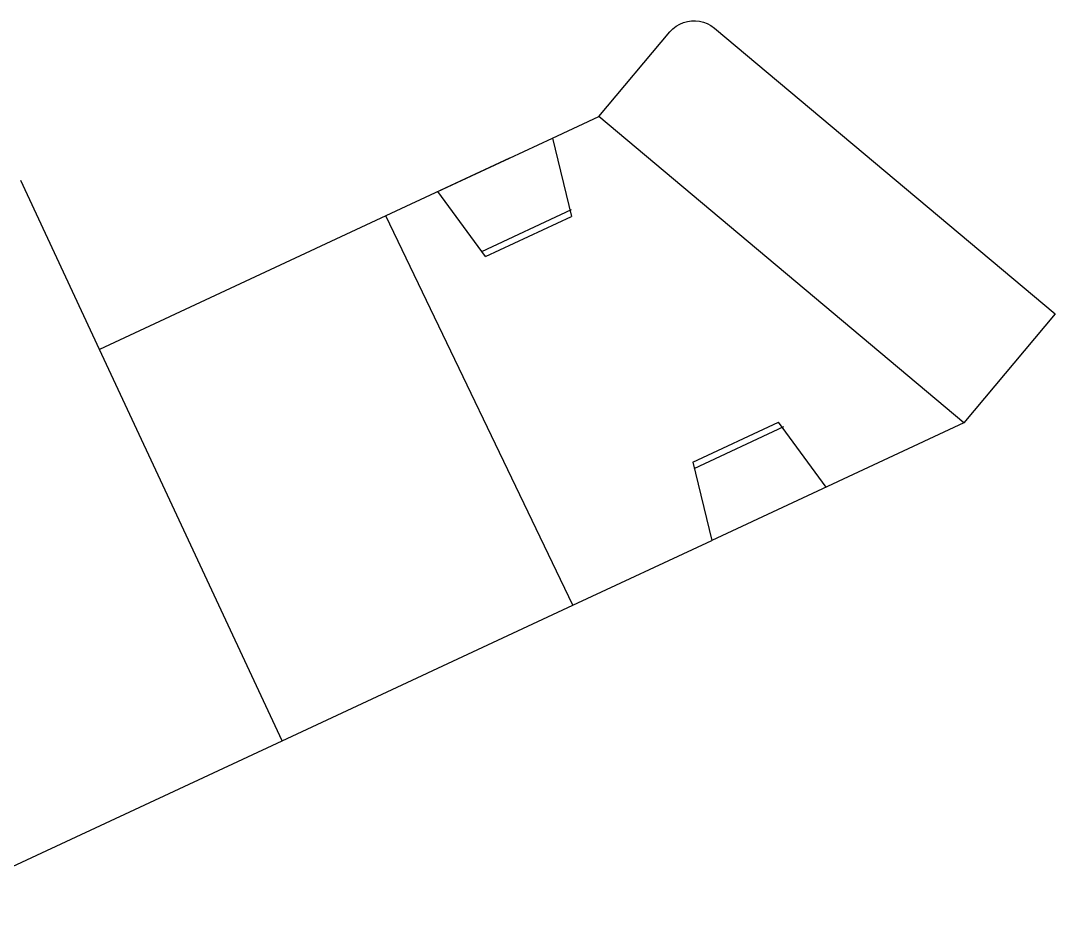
# Model space of a CAD drawing. Header units: millimetres. Extents: x 0 to 945, y 0 to 371.
# Drawn here: x 617.7 to 945.1, y 83.6 to 370.6 of the extents above; entities that cross this region are included whole.
import ezdxf

# ---------------------------------------------------------------- set-up
doc = ezdxf.new("R2010")
doc.units = ezdxf.units.MM
doc.layers.add('CREASE', color=5, linetype='CONTINUOUS')
doc.layers.add('CUT', color=1, linetype='CONTINUOUS')

msp = doc.modelspace()

# ---------------------------------------------------------------- linework, layer by layer
at = {"layer": 'CREASE'}
for p, q in [((916.1611, 243.2484), (800.6373, 340.1907)), ((792.3967, 185.5459), (733.2747, 308.7797)), ((763.626, 297.5501), (792.0259, 310.7905)), ((764.836, 295.9103), (792.0259, 308.58)), ((700.4029, 142.645), (642.6412, 266.5084)), ((830.3479, 230.8172), (857.5393, 243.4981)), ((830.8273, 228.8371), (859.2287, 242.0786))]:
    msp.add_line(p, q, dxfattribs=at)
at = {"layer": 'CUT'}
for p, q in [((826.2482, 369.4726), (827.4375, 369.9923)), ((827.4375, 369.9923), (828.668, 370.3422)), ((828.668, 370.3422), (829.9273, 370.5324)), ((829.9273, 370.5324), (831.1981, 370.5627)), ((831.1981, 370.5627), (832.4783, 370.4318)), ((832.4783, 370.4318), (833.7282, 370.1327)), ((833.7282, 370.1327), (834.9573, 369.6628)), ((800.6373, 340.1907), (823.1378, 367.0018)), ((823.1378, 367.0018), (824.0875, 367.9832)), ((824.0875, 367.9832), (825.1278, 368.803)), ((825.1278, 368.803), (826.2482, 369.4726)), ((834.9573, 369.6628), (836.1288, 369.0331)), ((836.1288, 369.0331), (837.2284, 368.2326)), ((837.2284, 368.2326), (945.0917, 277.7299)), ((785.9866, 333.3591), (800.6373, 340.1907)), ((772.431, 327.0381), (785.9861, 333.3612)), ((772.431, 327.0381), (785.9866, 333.3591)), ((785.9861, 333.3612), (785.9866, 333.3591)), ((785.9866, 333.3591), (792.0259, 308.58)), ((772.431, 327.0381), (733.2747, 308.7797)), ((749.7353, 316.4512), (772.431, 327.0381)), ((642.6412, 266.5084), (617.7111, 319.9902)), ((764.836, 295.9103), (749.7353, 316.4512)), ((733.2747, 308.7797), (642.6412, 266.5084)), ((945.0917, 277.7299), (916.1611, 243.2484)), ((916.1611, 243.2484), (836.3773, 206.0509)), ((872.6286, 222.957), (857.5393, 243.4981)), ((830.3479, 230.8172), (836.3773, 206.0509)), ((792.3967, 185.5459), (836.3773, 206.0509)), ((700.4029, 142.645), (792.3967, 185.5459)), ((573.7793, 83.6027), (700.4029, 142.645))]:
    msp.add_line(p, q, dxfattribs=at)

doc.saveas('drawing.dxf')
